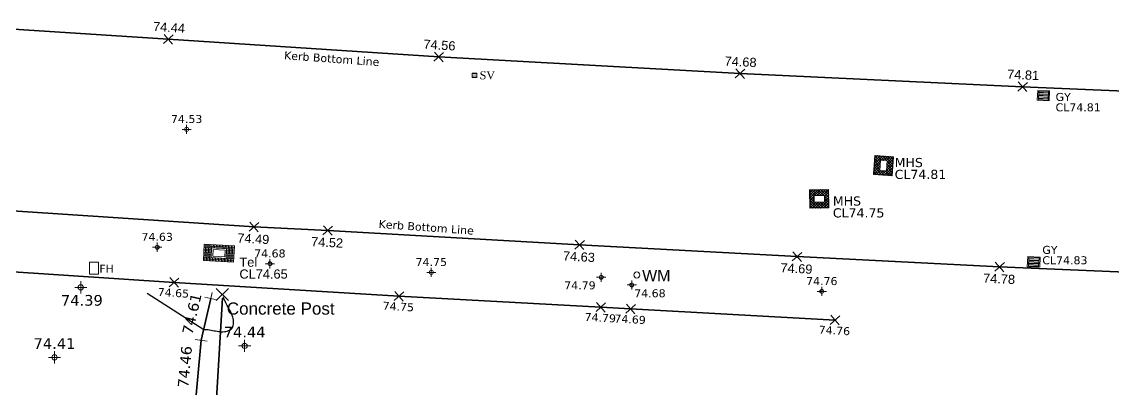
# Model space of a CAD drawing. Header units: metres. Extents: x 538443 to 538604, y 597904 to 598037.
# Drawn here: x 538514.07 to 538549.92, y 597948.06 to 597960.13 of the extents above; entities that cross this region are included whole.
import ezdxf
from ezdxf.enums import TextEntityAlignment as Align

# ---------------------------------------------------------------- set-up
doc = ezdxf.new("R2010")
doc.units = ezdxf.units.M
doc.header["$MEASUREMENT"] = 0
doc.header["$PDMODE"] = 1
doc.header["$PDSIZE"] = 0.1
doc.layers.get('0').update_dxf_attribs({"lineweight": 0})
for name, color, linetype in [('$DTM-CONTOUR-MIN', 4, 'Continuous'), ('Fence-Text', 16, 'Continuous'), ('POINTS', 7, 'Continuous'), ('Spot Height-Text', 7, 'Continuous'), ('Telecom 3-Text', 4, 'Continuous')]:
    doc.layers.add(name, color=color, linetype=linetype)
for name, color, linetype, lineweight in [('Bank Top Elevation', 20, 'Continuous', 0), ('Bank Top Line', 20, 'Continuous', 35), ('Bank Top Symbol', 20, 'Continuous', 0), ('Edge of Concrete Elevation', 32, 'Continuous', 0), ('Edge of Concrete Line', 32, 'Continuous', 35), ('Edge of Concrete Symbol', 32, 'Continuous', 0), ('Fence Line', 16, 'Continuous', 35), ('Fire Hydrant Symbol', 5, 'Continuous', 0), ('Fire Hydrant Text', 5, 'Continuous', 0), ('Gully Elevation', 150, 'Continuous', 0), ('Gully Symbol', 150, 'Continuous', 0), ('Gully Text', 150, 'Continuous', 0), ('Kerb Elevation', 7, 'Continuous', 0), ('Kerb Line', 7, 'Continuous', 35), ('Kerb Symbol', 7, 'Continuous', 0), ('Manhole Square Elevation', 7, 'Continuous', 0), ('Manhole Square Symbol', 7, 'Continuous', 0), ('Manhole Square Text', 7, 'Continuous', 0), ('Sluice Valve Symbol', 5, 'Continuous', 0), ('Sluice Valve Text', 5, 'Continuous', 0), ('Spot Height Symbol', 1, 'Continuous', 0), ('Telecom Inspection Cover', 4, 'Continuous', 0), ('Telecom Inspection Cover Text', 4, 'Continuous', 0), ('Text', 7, 'Continuous', 0), ('Water Meter Symbol', 5, 'Continuous', 0), ('Water MeterText', 5, 'Continuous', 0)]:
    doc.layers.add(name, color=color, linetype=linetype, lineweight=lineweight)
doc.styles.add('2mm Arial', font='arial.ttf')
doc.styles.add('Bank Top Text', font='verdana.ttf')
doc.styles.add('Contour', font='arial.ttf')
doc.styles.add('Edge Concrete 1.75', font='verdana.ttf')
doc.styles.add('Manhole Arial 2mm 115', font='verdana.ttf')
doc.styles.add('Services Text', font='georgia.ttf')
doc.styles.add('Spot Height Text', font='verdana.ttf')
doc.styles.get("Standard").update_dxf_attribs({"font": 'arial.ttf'})

# ---------------------------------------------------------------- blocks, each defined once
blk = doc.blocks.new('Gully')
for p, q in [((-0.311, -0.407), (-0.311, 0.407)), ((-0.286, -0.407), (-0.286, 0.407)), ((-0.161, -0.407), (-0.161, 0.407)), ((-0.136, -0.407), (-0.136, 0.407)), ((-0.011, -0.407), (-0.011, 0.407)), ((0.014, -0.407), (0.014, 0.407)), ((0.139, -0.407), (0.139, 0.407)), ((0.164, -0.407), (0.164, 0.407)), ((0.289, -0.407), (0.289, 0.407)), ((0.314, -0.407), (0.314, 0.407))]:
    blk.add_line(p, q)
for points in [[(0.5, 0.5), (-0.5, 0.5), (-0.5, -0.5), (0.5, -0.5)], [(0.426, 0.407), (-0.426, 0.407), (-0.426, -0.407), (0.426, -0.407)]]:
    blk.add_lwpolyline(points, close=True)
blk = doc.blocks.new('Sluice valve')
for p, q in [((0.5, 0.4), (-0.5, 0.4)), ((-0.5, -0.4), (0.5, -0.4))]:
    blk.add_line(p, q)
blk.add_lwpolyline([(-0.5, -0.5), (0.5, -0.5), (0.5, 0.5), (-0.5, 0.5)], close=True)
blk.add_text('SV', height=0.413).set_placement((-0.39, -0.2))
blk = doc.blocks.new('plus circle Colour 1')
at = {"color": 1, "lineweight": 0}
for p, q in [((0, 0), (0, 0.499)), ((0, 0), (-0.499, 0)), ((0.499, 0), (0, 0)), ((0, -0.499), (0, 0))]:
    blk.add_line(p, q, dxfattribs=at)
blk.add_circle((0, 0), 0.217, dxfattribs=at)
blk = doc.blocks.new('TEL 3P Colour 4')
at = {"color": 4}
for p, q in [((0.5, 0.5), (-0.5, 0.5)), ((-0.5, 0.5), (-0.5, -0.5)), ((0.5, 0.45), (-0.5, 0.45)), ((0.5, 0.4), (-0.5, 0.4)), ((-0.4, 0.5), (-0.4, -0.5)), ((-0.3, 0.5), (-0.3, -0.5)), ((-0.2, 0.5), (-0.2, 0.25)), ((-0.1, 0.5), (-0.1, 0.25)), ((0, 0.5), (0, 0.25)), ((0.1, 0.5), (0.1, 0.25)), ((0.2, 0.5), (0.2, 0.25)), ((0.3, -0.5), (0.3, 0.5)), ((0.4, -0.5), (0.4, 0.5)), ((0.5, -0.5), (0.5, 0.5)), ((0.5, 0.35), (-0.5, 0.35)), ((-0.5, 0.3), (0.5, 0.3)), ((-0.5, 0.25), (0.5, 0.25)), ((-0.5, 0.2), (-0.3, 0.2)), ((-0.5, 0.15), (-0.3, 0.15)), ((-0.5, 0.1), (-0.3, 0.1)), ((-0.5, 0.05), (-0.3, 0.05)), ((-0.2, 0.2), (-0.2, -0.2)), ((0.2, 0.2), (-0.2, 0.2)), ((0.2, -0.2), (0.2, 0.2)), ((0.3, 0.2), (0.5, 0.2)), ((0.3, 0.15), (0.5, 0.15)), ((0.3, 0.1), (0.5, 0.1)), ((0.3, 0.05), (0.5, 0.05)), ((-0.5, 0), (-0.3, 0)), ((-0.5, -0.05), (-0.3, -0.05)), ((-0.5, -0.1), (-0.3, -0.1)), ((-0.5, -0.15), (-0.3, -0.15)), ((-0.5, -0.2), (-0.3, -0.2)), ((-0.5, -0.25), (0.5, -0.25)), ((-0.5, -0.3), (0.5, -0.3)), ((-0.5, -0.35), (0.5, -0.35)), ((-0.2, -0.2), (0.2, -0.2)), ((-0.2, -0.25), (-0.2, -0.5)), ((-0.1, -0.25), (-0.1, -0.5)), ((0, -0.25), (0, -0.5)), ((0.1, -0.25), (0.1, -0.5)), ((0.2, -0.25), (0.2, -0.5)), ((0.3, 0), (0.5, 0)), ((0.3, -0.05), (0.5, -0.05)), ((0.3, -0.1), (0.5, -0.1)), ((0.3, -0.15), (0.5, -0.15)), ((0.3, -0.2), (0.5, -0.2)), ((0.3, -0.35), (0.5, -0.35)), ((-0.5, -0.4), (0.5, -0.4)), ((-0.5, -0.45), (0.5, -0.45)), ((-0.5, -0.5), (0.5, -0.5))]:
    blk.add_line(p, q, dxfattribs=at)
blk = doc.blocks.new('CROSS')
at = {"color": 0}
for points in [[(0.5, 0.5), (-0.5, -0.5)], [(0.5, -0.5), (-0.5, 0.5)]]:
    blk.add_lwpolyline(points, dxfattribs=at)

msp = doc.modelspace()

# ---------------------------------------------------------------- linework, layer by layer
at = {"layer": '$DTM-CONTOUR-MIN'}
msp.add_lwpolyline([(538518.191, 597951.215), (538520.045, 597950.02), (538520.093, 597950.02), (538520.142, 597950.018), (538520.191, 597950.013), (538520.239, 597950.006), (538520.288, 597949.997), (538520.337, 597949.988), (538520.386, 597949.978), (538520.435, 597949.969), (538520.484, 597949.961), (538520.532, 597949.953), (538520.581, 597949.948), (538520.63, 597949.946), (538520.678, 597949.946), (538520.726, 597949.95), (538520.773, 597949.957), (538520.817, 597949.967), (538520.858, 597949.981), (538520.896, 597949.997), (538520.928, 597950.016), (538520.955, 597950.037), (538520.976, 597950.059), (538520.993, 597950.085), (538521.006, 597950.116), (538521.016, 597950.151), (538521.022, 597950.191), (538521.025, 597950.234), (538521.024, 597950.279), (538521.019, 597950.327), (538521.011, 597950.375), (538520.999, 597950.423), (538520.984, 597950.472), (538520.965, 597950.521), (538520.944, 597950.569), (538520.921, 597950.616), (538520.896, 597950.663), (538520.871, 597950.71), (538520.844, 597950.756), (538520.818, 597950.803), (538520.793, 597950.849), (538520.768, 597950.896), (538520.745, 597950.944), (538520.724, 597950.991), (538520.705, 597951.04), (538520.69, 597951.09)], dxfattribs=at)
at = {"layer": 'Bank Top Line'}
msp.add_lwpolyline([(538519.459, 597935.579), (538519.553, 597938.518), (538519.79, 597942.207), (538519.575, 597945.478), (538519.962, 597949.662), (538520.28, 597951.038)], dxfattribs=at)
at = {"layer": 'Bank Top Symbol'}
for p, q in [((538520.235, 597950.843), (538520.325, 597951.233)), ((538520.085, 597951.083), (538520.475, 597950.993)), ((538519.93, 597949.465), (538519.994, 597949.859)), ((538519.765, 597949.694), (538520.159, 597949.63))]:
    msp.add_line(p, q, dxfattribs=at)
at = {"layer": 'Edge of Concrete Line'}
msp.add_lwpolyline([(538540.781, 597950.327), (538534.069, 597950.695), (538533.089, 597950.747), (538526.459, 597951.112), (538519.072, 597951.564), (538511.628, 597952.052), (538506.926, 597952.377), (538505.994, 597952.447), (538501.504, 597952.785), (538494.227, 597953.308), (538493.102, 597953.387), (538487.858, 597953.773), (538482.22, 597954.215), (538479.841, 597954.394), (538472.247, 597954.971), (538472.18, 597952.989), (538470.203, 597952.986)], dxfattribs=at)
at = {"layer": 'Fence Line'}
for points in [[(538520.657, 597951.165), (538520.657, 597951.165)], [(538519.059, 597920.018), (538519.348, 597924.623), (538519.548, 597929.772), (538519.792, 597934.05), (538519.964, 597938.273), (538520.193, 597942.736), (538520.424, 597947.008), (538520.661, 597951.05)]]:
    msp.add_lwpolyline(points, dxfattribs=at)
at = {"layer": 'Fire Hydrant Symbol'}
msp.add_lwpolyline([(538516.293, 597951.834), (538516.293, 597952.234), (538516.593, 597952.234), (538516.593, 597951.834), (538516.293, 597951.834)], dxfattribs=at)
at = {"layer": 'Kerb Line'}
for points in [[(538511.93, 597960.004), (538518.882, 597959.558), (538527.766, 597958.976), (538537.661, 597958.427), (538546.944, 597957.997), (538556.757, 597957.575)], [(538554.472, 597951.723), (538546.189, 597952.074), (538539.535, 597952.411), (538532.392, 597952.8), (538524.12, 597953.271), (538521.697, 597953.389), (538512.59, 597953.997)]]:
    msp.add_lwpolyline(points, dxfattribs=at)
at = {"layer": 'Manhole Square Symbol', "extrusion": (0, 0, -1)}
for p, q in [((538542.044, 597955.115), (538542.086, 597955.737)), ((538542.056, 597955.291), (538542.266, 597955.477)), ((538542.062, 597955.379), (538542.272, 597955.565)), ((538542.068, 597955.467), (538542.353, 597955.719)), ((538542.252, 597955.26), (538542.068, 597955.473)), ((538542.074, 597955.555), (538542.266, 597955.725)), ((538542.258, 597955.348), (538542.074, 597955.561)), ((538542.08, 597955.643), (538542.179, 597955.731)), ((538542.264, 597955.436), (538542.08, 597955.649)), ((538542.086, 597955.737), (538542.7, 597955.695)), ((538542.27, 597955.524), (538542.086, 597955.737)), ((538542.302, 597955.581), (538542.173, 597955.731)), ((538542.25, 597955.242), (538542.274, 597955.583)), ((538542.389, 597955.575), (538542.26, 597955.725)), ((538542.274, 597955.583), (538542.494, 597955.568)), ((538542.292, 597955.582), (538542.44, 597955.713)), ((538542.476, 597955.569), (538542.347, 597955.719)), ((538542.378, 597955.576), (538542.527, 597955.707)), ((538542.682, 597955.425), (538542.434, 597955.713)), ((538542.465, 597955.57), (538542.613, 597955.701)), ((538542.471, 597955.227), (538542.494, 597955.568)), ((538542.478, 597955.333), (538542.688, 597955.519)), ((538542.484, 597955.421), (538542.694, 597955.607)), ((538542.67, 597955.249), (538542.487, 597955.462)), ((538542.49, 597955.509), (538542.7, 597955.695)), ((538542.676, 597955.337), (538542.493, 597955.55)), ((538542.688, 597955.513), (538542.521, 597955.707)), ((538542.694, 597955.601), (538542.607, 597955.701)), ((538542.658, 597955.073), (538542.7, 597955.695)), ((538542.044, 597955.115), (538542.254, 597955.301)), ((538542.044, 597955.115), (538542.658, 597955.073)), ((538542.05, 597955.203), (538542.26, 597955.389)), ((538542.137, 597955.109), (538542.05, 597955.209)), ((538542.224, 597955.103), (538542.056, 597955.297)), ((538542.311, 597955.097), (538542.062, 597955.385)), ((538542.131, 597955.109), (538542.279, 597955.24)), ((538542.218, 597955.103), (538542.366, 597955.234)), ((538542.25, 597955.242), (538542.471, 597955.227)), ((538542.397, 597955.091), (538542.268, 597955.241)), ((538542.304, 597955.097), (538542.453, 597955.228)), ((538542.484, 597955.085), (538542.355, 597955.235)), ((538542.391, 597955.091), (538542.676, 597955.343)), ((538542.571, 597955.079), (538542.442, 597955.229)), ((538542.472, 597955.245), (538542.682, 597955.431)), ((538542.658, 597955.073), (538542.475, 597955.286)), ((538542.478, 597955.086), (538542.67, 597955.255)), ((538542.664, 597955.161), (538542.481, 597955.374)), ((538542.565, 597955.08), (538542.664, 597955.167))]:
    msp.add_line(p, q, dxfattribs=at)
at = {"layer": 'Manhole Square Symbol'}
for p, q in [((538539.948, 597954.607), (538540.57, 597954.617)), ((538539.958, 597954.004), (538539.948, 597954.607)), ((538539.948, 597954.607), (538540.151, 597954.417)), ((538539.95, 597954.515), (538540.042, 597954.608)), ((538539.95, 597954.521), (538540.092, 597954.388)), ((538539.951, 597954.43), (538540.13, 597954.61)), ((538539.951, 597954.436), (538540.094, 597954.302)), ((538539.953, 597954.345), (538540.218, 597954.611)), ((538539.954, 597954.26), (538540.092, 597954.398)), ((538540.036, 597954.608), (538540.239, 597954.418)), ((538540.092, 597954.416), (538540.432, 597954.421)), ((538540.095, 597954.2), (538540.092, 597954.416)), ((538540.11, 597954.416), (538540.306, 597954.613)), ((538540.124, 597954.61), (538540.326, 597954.42)), ((538540.198, 597954.418), (538540.394, 597954.614)), ((538540.212, 597954.611), (538540.414, 597954.421)), ((538540.286, 597954.419), (538540.482, 597954.616)), ((538540.3, 597954.613), (538540.574, 597954.355)), ((538540.374, 597954.42), (538540.57, 597954.617)), ((538540.388, 597954.614), (538540.573, 597954.44)), ((538540.436, 597954.205), (538540.432, 597954.421)), ((538540.433, 597954.393), (538540.571, 597954.532)), ((538540.433, 597954.404), (538540.575, 597954.27)), ((538540.434, 597954.308), (538540.573, 597954.447)), ((538540.476, 597954.615), (538540.571, 597954.526)), ((538540.58, 597954.014), (538540.57, 597954.617)), ((538539.952, 597954.351), (538540.095, 597954.217)), ((538539.954, 597954.266), (538540.228, 597954.008)), ((538539.955, 597954.174), (538540.094, 597954.313)), ((538539.955, 597954.18), (538540.14, 597954.007)), ((538539.957, 597954.089), (538540.095, 597954.228)), ((538539.957, 597954.095), (538540.052, 597954.005)), ((538539.958, 597954.004), (538540.154, 597954.201)), ((538540.046, 597954.005), (538540.242, 597954.202)), ((538540.095, 597954.2), (538540.436, 597954.205)), ((538540.114, 597954.2), (538540.316, 597954.01)), ((538540.134, 597954.007), (538540.33, 597954.203)), ((538540.201, 597954.201), (538540.404, 597954.011)), ((538540.222, 597954.008), (538540.418, 597954.205)), ((538540.289, 597954.203), (538540.492, 597954.013)), ((538540.31, 597954.01), (538540.575, 597954.276)), ((538540.377, 597954.204), (538540.58, 597954.014)), ((538540.398, 597954.011), (538540.577, 597954.191)), ((538540.434, 597954.319), (538540.577, 597954.185)), ((538540.436, 597954.223), (538540.574, 597954.361)), ((538540.436, 597954.233), (538540.578, 597954.099)), ((538540.486, 597954.013), (538540.578, 597954.106)), ((538539.958, 597954.004), (538540.58, 597954.014))]:
    msp.add_line(p, q, dxfattribs=at)
at = {"layer": 'POINTS'}
for p in [(538518.882, 597959.558), (538527.766, 597958.976), (538528.937, 597958.372), (538537.661, 597958.427), (538546.944, 597957.997), (538547.439, 597957.877), (538547.831, 597957.858), (538547.822, 597957.533), (538519.484, 597956.595), (538542.702, 597955.695), (538542.044, 597955.115), (538542.658, 597955.073), (538539.948, 597954.607), (538540.57, 597954.598), (538539.958, 597954.004), (538521.697, 597953.389), (538524.12, 597953.271), (538516.473, 597952.822), (538516.742, 597952.803), (538518.517, 597952.722), (538520.055, 597952.825), (538523.955, 597952.619), (538532.392, 597952.8), (538516.446, 597952.36), (538520.035, 597952.285), (538521.024, 597952.23), (538539.535, 597952.411), (538547.113, 597952.413), (538547.524, 597952.393), (538522.218, 597952.176), (538527.52, 597951.895), (538546.189, 597952.074), (538547.507, 597952.062), (538519.072, 597951.564), (538533.102, 597951.734), (538534.202, 597951.787), (538534.106, 597951.483), (538540.348, 597951.268), (538520.661, 597951.05), (538526.459, 597951.112), (538533.089, 597950.747), (538534.069, 597950.695), (538540.781, 597950.327)]:
    msp.add_point(p, dxfattribs=at)
at = {"layer": 'Water Meter Symbol'}
msp.add_circle((538534.272, 597951.808), 0.1, dxfattribs=at)

# ---------------------------------------------------------------- block references
at = {"layer": 'Edge of Concrete Symbol', "xscale": 0.3, "yscale": 0.3, "zscale": 0.3}
for p, rotation in [((538519.072, 597951.564), 86.37389725454601), ((538526.459, 597951.112), 86.67370341756583), ((538533.089, 597950.747), 86.9057762671618), ((538534.069, 597950.695), 86.91222021394088), ((538540.781, 597950.327), 86.8617762656562)]:
    msp.add_blockref('CROSS', p, dxfattribs=dict(at, rotation=rotation))
at = {"layer": 'Fence Line', "xscale": 0.4, "yscale": 0.4, "zscale": 0.4}
msp.add_blockref('CROSS', (538520.657, 597951.165), dxfattribs=at)
at = {"layer": 'Gully Symbol'}
for p, xscale, yscale, zscale, rotation in [((538547.627, 597957.705), 0.3250546260132184, 0.3924601890549685, 0.3250546260132184, 267.2250803130616), ((538547.31, 597952.237), 0.331435068358653, 0.4114863302300966, 0.331435068358653, 267.2140818262604)]:
    msp.add_blockref('Gully', p, dxfattribs=dict(at, xscale=xscale, yscale=yscale, zscale=zscale, rotation=rotation))
at = {"layer": 'Kerb Symbol', "xscale": 0.3, "yscale": 0.3, "zscale": 0.3}
for p, rotation in [((538518.882, 597959.558), 266.290557893617), ((538527.766, 597958.976), 266.5380946129683), ((538537.661, 597958.427), 267.0861118056214), ((538546.944, 597957.997), 267.4427219828574), ((538521.697, 597953.389), 86.69619872194669), ((538524.12, 597953.271), 86.97652546652947), ((538532.392, 597952.8), 86.81198185388571), ((538539.535, 597952.411), 86.99173781015989), ((538546.189, 597952.074), 87.33707540534935)]:
    msp.add_blockref('CROSS', p, dxfattribs=dict(at, rotation=rotation))
at = {"layer": 'Sluice Valve Symbol', "xscale": 0.15, "yscale": 0.15, "zscale": 0.15}
msp.add_blockref('Sluice valve', (538528.937, 597958.372), dxfattribs=at)
at = {"layer": 'Spot Height Symbol'}
for p, xscale, yscale, zscale in [((538519.484, 597956.595), 0.3, 0.3, 0.3), ((538519.484, 597956.595), 0.3, 0.3, 0.3), ((538518.517, 597952.722), 0.3, 0.3, 0.3), ((538518.517, 597952.722), 0.3, 0.3, 0.3), ((538522.218, 597952.176), 0.3, 0.3, 0.3), ((538522.218, 597952.176), 0.3, 0.3, 0.3), ((538527.52, 597951.895), 0.3, 0.3, 0.3), ((538527.52, 597951.895), 0.3, 0.3, 0.3), ((538533.102, 597951.734), 0.3, 0.3, 0.3), ((538533.102, 597951.734), 0.3, 0.3, 0.3), ((538516.006, 597951.401), 0.4, 0.4, 0.4), ((538516.006, 597951.401), 0.4, 0.4, 0.4), ((538534.106, 597951.483), 0.3, 0.3, 0.3), ((538534.106, 597951.483), 0.3, 0.3, 0.3), ((538540.348, 597951.268), 0.3, 0.3, 0.3), ((538540.348, 597951.268), 0.3, 0.3, 0.3), ((538521.389, 597949.479), 0.4, 0.4, 0.4), ((538521.389, 597949.479), 0.4, 0.4, 0.4), ((538515.143, 597949.101), 0.4, 0.4, 0.4), ((538515.143, 597949.101), 0.4, 0.4, 0.4)]:
    msp.add_blockref('plus circle Colour 1', p, dxfattribs=dict(at, xscale=xscale, yscale=yscale, zscale=zscale))
at = {"layer": 'Telecom Inspection Cover', "xscale": 0.540277431055385, "yscale": 0.9905281418986858, "zscale": 0.540277431055385, "rotation": 86.81696128535167}
msp.add_blockref('TEL 3P Colour 4', (538520.544, 597952.527), dxfattribs=at)

# ---------------------------------------------------------------- texts
at = {"layer": 'Bank Top Elevation', "style": 'Bank Top Text'}
for s, rotation, p in [('74.61', 76.9871, (538519.81, 597951.203)), ('74.46', 84.7155, (538519.488, 597949.477))]:
    msp.add_text(s, height=0.35, rotation=rotation, dxfattribs=at).set_placement(p, align=Align.MIDDLE_RIGHT)
at = {"layer": 'Edge of Concrete Elevation', "style": 'Edge Concrete 1.75'}
for s, rotation, p in [('74.65', -3.6261, (538519.05, 597951.223)), ('74.75', -3.3263, (538526.439, 597950.771)), ('74.79', -3.0942, (538533.071, 597950.406)), ('74.69', -3.0878, (538534.051, 597950.354)), ('74.76', -3.1382, (538540.762, 597949.986))]:
    msp.add_text(s, height=0.2625, rotation=rotation, dxfattribs=at).set_placement(p, align=Align.MIDDLE_CENTER)
at = {"layer": 'Fence-Text', "style": '2mm Arial'}
msp.add_text('Concrete Post', height=0.4, dxfattribs=at).set_placement((538520.804, 597950.706), align=Align.MIDDLE_LEFT)
at = {"layer": 'Fire Hydrant Text', "style": 'Edge Concrete 1.75'}
msp.add_text('FH', height=0.2625, dxfattribs=at).set_placement((538516.617, 597952.019), align=Align.MIDDLE_LEFT)
at = {"layer": 'Gully Elevation', "style": 'Spot Height Text'}
for s, p in [('CL74.81', (538548.026, 597957.319)), ('CL74.83', (538547.59, 597952.293))]:
    msp.add_text(s, height=0.2625, dxfattribs=at).set_placement(p, align=Align.MIDDLE_LEFT)
at = {"layer": 'Gully Text', "style": 'Spot Height Text'}
for p in [(538548.026, 597957.66), (538547.59, 597952.634)]:
    msp.add_text('GY', height=0.2625, dxfattribs=at).set_placement(p, align=Align.MIDDLE_LEFT)
at = {"layer": 'Kerb Elevation', "style": '2mm Arial'}
for s, rotation, p in [('74.44', -3.7094, (538518.907, 597959.947)), ('74.56', -3.4619, (538527.79, 597959.365)), ('74.68', -2.9139, (538537.681, 597958.816)), ('74.81', -2.5573, (538546.961, 597958.387)), ('74.49', -3.3038, (538521.675, 597953)), ('74.52', -3.0235, (538524.099, 597952.882)), ('74.63', -3.188, (538532.37, 597952.411)), ('74.69', -3.0083, (538539.515, 597952.022)), ('74.78', -2.6629, (538546.171, 597951.684))]:
    msp.add_text(s, height=0.3, rotation=rotation, dxfattribs=at).set_placement(p, align=Align.MIDDLE_CENTER)
at = {"layer": 'Manhole Square Elevation', "style": 'Manhole Arial 2mm 115'}
for s, p in [('CL74.81', (538542.741, 597955.115)), ('CL74.75', (538540.71, 597953.851))]:
    msp.add_text(s, height=0.3, dxfattribs=at).set_placement(p, align=Align.MIDDLE_LEFT)
at = {"layer": 'Manhole Square Text', "style": 'Manhole Arial 2mm 115'}
for p in [(538542.741, 597955.505), (538540.71, 597954.241)]:
    msp.add_text('MHS', height=0.3, dxfattribs=at).set_placement(p, align=Align.MIDDLE_LEFT)
at = {"layer": 'Sluice Valve Text', "style": 'Services Text'}
msp.add_text('SV', height=0.2625, dxfattribs=at).set_placement((538529.108, 597958.372), align=Align.MIDDLE_LEFT)
at = {"layer": 'Spot Height-Text', "style": 'Spot Height Text'}
for s, height, p in [('74.53', 0.2625, (538519.484, 597956.936)), ('74.63', 0.2625, (538518.517, 597953.063)), ('74.68', 0.2625, (538522.218, 597952.517)), ('74.75', 0.2625, (538527.52, 597952.236)), ('74.79', 0.2625, (538532.403, 597951.47)), ('74.76', 0.2625, (538540.348, 597951.609)), ('74.39', 0.35, (538516.042, 597950.976)), ('74.68', 0.2625, (538534.702, 597951.208)), ('74.44', 0.35, (538521.389, 597949.934)), ('74.41', 0.35, (538515.143, 597949.556))]:
    msp.add_text(s, height=height, dxfattribs=at).set_placement(p, align=Align.MIDDLE_CENTER)
at = {"layer": 'Telecom 3-Text', "style": '2mm Arial'}
msp.add_text('CL74.65', height=0.3, dxfattribs=at).set_placement((538521.219, 597951.84), align=Align.MIDDLE_LEFT)
at = {"layer": 'Telecom Inspection Cover Text', "style": '2mm Arial'}
msp.add_text('Tel', height=0.3, dxfattribs=at).set_placement((538521.219, 597952.23), align=Align.MIDDLE_LEFT)
at = {"layer": 'Text', "style": 'Spot Height Text'}
for p in [(538524.251, 597958.918), (538527.355, 597953.377)]:
    msp.add_text('Kerb Bottom Line', height=0.2625, rotation=355.881, dxfattribs=at).set_placement(p, align=Align.MIDDLE_CENTER)
at = {"layer": 'Water MeterText', "style": 'Contour'}
msp.add_text('WM', height=0.375, dxfattribs=at).set_placement((538534.446, 597951.787), align=Align.MIDDLE_LEFT)

doc.saveas('drawing.dxf')
